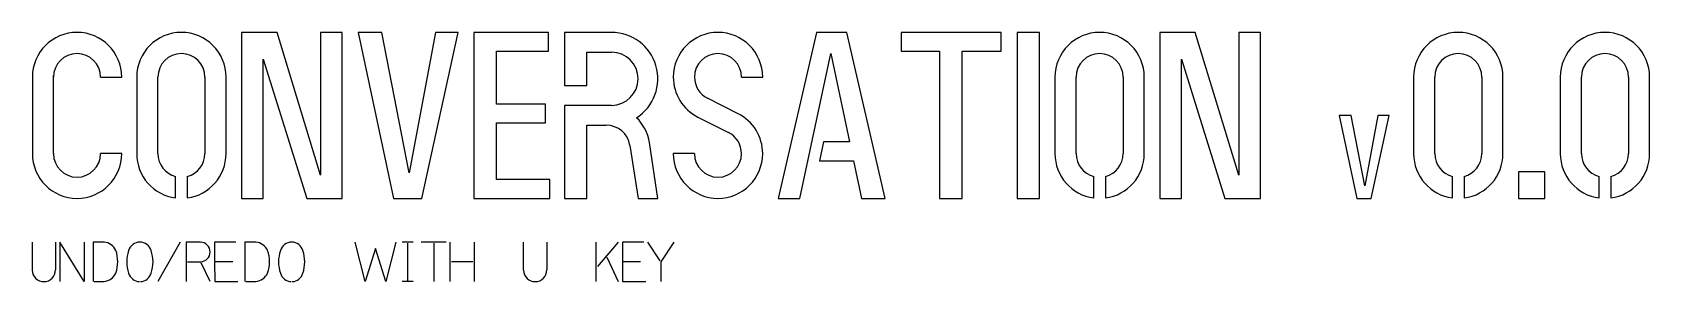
# Model space of a CAD drawing. Header units: inches. Extents: x 0 to 9.75, y -0.5 to 1.
import ezdxf

# ---------------------------------------------------------------- set-up
doc = ezdxf.new("R2010")
doc.units = ezdxf.units.IN
for name, color, linetype in [('1', 7, 'CONTINUOUS'), ('2', 7, 'CONTINUOUS'), ('3', 7, 'CONTINUOUS'), ('4', 7, 'CONTINUOUS'), ('5', 7, 'CONTINUOUS'), ('6', 7, 'CONTINUOUS')]:
    doc.layers.add(name, color=color, linetype=linetype)

msp = doc.modelspace()

# ---------------------------------------------------------------- linework, layer by layer
at = {"layer": '1', "color": 1, "linetype": 'CONTINUOUS'}
for p, q in [((1.2617, 1), (1.2617, -0.0001)), ((1.4757, 1), (1.2617, 1)), ((1.7377, 0.1397), (1.4757, 1)), ((1.7377, 1), (1.7377, 0.1397)), ((1.8687, 1), (1.7377, 1)), ((1.8687, -0.0001), (1.8687, 1)), ((1.3927, 0.8384), (1.6547, -0.0001)), ((1.3927, -0.0001), (1.3927, 0.8384)), ((0, 0.7305), (0, 0.2695)), ((0.1275, 0.2695), (0.1275, 0.7399)), ((0.4114, 0.7305), (0.539, 0.7305)), ((0.6294, 0.7305), (0.6294, 0.2695)), ((0.757, 0.2695), (0.757, 0.7305)), ((1.0409, 0.7305), (1.0409, 0.5)), ((1.1684, 0.2695), (1.1684, 0.7305)), ((1.0409, 0.5), (1.0409, 0.2695)), ((0.539, 0.2695), (0.4114, 0.2695)), ((0.8634, 0.0023), (0.8634, 0.132)), ((0.9344, 0.132), (0.9344, 0.0023)), ((1.2617, -0.0001), (1.3927, -0.0001)), ((1.6547, -0.0001), (1.8687, -0.0001))]:
    msp.add_line(p, q, dxfattribs=at)
for centre, radius, start, end in [((0.2695, 0.7305), 0.2695, 360, 180), ((0.8989, 0.7305), 0.2695, 360, 180), ((0.2695, 0.7305), 0.1419, 360, 180), ((0.8989, 0.7305), 0.1419, 360, 180), ((0.2695, 0.2695), 0.2695, 180, 270), ((0.2695, 0.2695), 0.1419, 180, 360), ((0.2695, 0.2695), 0.2695, 270, 360), ((0.8989, 0.2695), 0.2695, 179.9992, 262.4333), ((0.8989, 0.2695), 0.1419, 179.99931, 255.52184), ((0.8989, 0.2695), 0.2695, 277.56831, 0.0009), ((0.8989, 0.2695), 0.1419, 284.47837, 0.001)]:
    msp.add_arc(centre, radius, start, end, dxfattribs=at)
at = {"layer": '2', "color": 2, "linetype": 'CONTINUOUS'}
for p, q in [((1.9647, 1), (2.1787, -0.0001)), ((2.1088, 1), (1.9647, 1)), ((2.2726, 0.1528), (2.1088, 1)), ((2.432, 1), (2.2726, 0.1528)), ((2.349, -0.0001), (2.5674, 1)), ((2.5674, 1), (2.432, 1)), ((2.6634, 1), (2.6634, -0.0001)), ((3.1132, 1), (2.6634, 1)), ((3.1132, 0.8864), (3.1132, 1)), ((3.2093, 1), (3.2093, 0.679)), ((3.493, 1), (3.2093, 1)), ((2.7988, 0.5676), (2.7988, 0.8864)), ((2.7988, 0.8864), (3.1132, 0.8864)), ((3.3447, 0.679), (3.3447, 0.881)), ((3.3447, 0.881), (3.493, 0.881)), ((3.2093, 0.679), (3.3447, 0.679)), ((3.0958, 0.5676), (2.7988, 0.5676)), ((3.0958, 0.4541), (3.0958, 0.5676)), ((3.2093, 0.56), (3.2093, -0.0001)), ((3.493, 0.56), (3.2093, 0.56)), ((2.7988, 0.4541), (3.0958, 0.4541)), ((2.7988, 0.1135), (2.7988, 0.4541)), ((3.3447, 0.441), (3.4615, 0.441)), ((3.3447, -0.0001), (3.3447, 0.441)), ((3.6038, 0.3191), (3.6535, -0.0001)), ((3.7725, -0.0001), (3.7215, 0.3364)), ((3.122, 0.1135), (2.7988, 0.1135)), ((3.122, -0.0001), (3.122, 0.1135)), ((2.1787, -0.0001), (2.349, -0.0001)), ((2.6634, -0.0001), (3.122, -0.0001)), ((3.2093, -0.0001), (3.3447, -0.0001)), ((3.6535, -0.0001), (3.7725, -0.0001))]:
    msp.add_line(p, q, dxfattribs=at)
for centre, radius, start, end in [((3.493, 0.7205), 0.2795, 302.85526, 90.00033), ((3.493, 0.7205), 0.1605, 360, 90), ((3.493, 0.7205), 0.1605, 270, 360), ((3.4615, 0.297), 0.144, 8.85624, 90.00776), ((3.4615, 0.297), 0.263, 8.61652, 45.85661)]:
    msp.add_arc(centre, radius, start, end, dxfattribs=at)
at = {"layer": '3', "color": 3, "linetype": 'CONTINUOUS'}
for p, q in [((4.7295, 1), (4.498, -0.0001)), ((4.9129, 1), (4.7295, 1)), ((5.1443, -0.0001), (4.9129, 1)), ((5.2404, 1), (5.2404, 0.8864)), ((5.8431, 1), (5.2404, 1)), ((5.8431, 0.8864), (5.8431, 1)), ((5.2404, 0.8864), (5.4718, 0.8864)), ((5.4718, 0.8864), (5.4718, -0.0001)), ((5.6072, -0.0001), (5.6072, 0.8864)), ((5.6072, 0.8864), (5.8431, 0.8864)), ((4.629, -0.0001), (4.8168, 0.8734)), ((4.8168, 0.8734), (4.9284, 0.3406)), ((4.2772, 0.7305), (4.4048, 0.7305)), ((4.2569, 0.51), (4.0712, 0.6038)), ((4.0137, 0.49), (4.1993, 0.3962)), ((4.771, 0.3406), (4.7469, 0.227)), ((4.9284, 0.3406), (4.771, 0.3406)), ((3.9933, 0.2695), (3.8658, 0.2695)), ((4.7469, 0.227), (4.9522, 0.227)), ((4.9522, 0.227), (5.0002, -0.0001)), ((4.498, -0.0001), (4.629, -0.0001)), ((5.0002, -0.0001), (5.1443, -0.0001)), ((5.4718, -0.0001), (5.6072, -0.0001))]:
    msp.add_line(p, q, dxfattribs=at)
for centre, radius, start, end in [((4.1353, 0.7305), 0.2695, 360, 180), ((4.1353, 0.7305), 0.1419, 360, 180), ((4.1353, 0.7305), 0.2695, 180.00065, 243.18394), ((4.1353, 0.7305), 0.142, 179.99846, 243.18238), ((4.1353, 0.2695), 0.2695, 359.99864, 63.18105), ((4.1353, 0.2695), 0.1419, 359.99896, 63.18394), ((4.1353, 0.2695), 0.2695, 180, 360), ((4.1353, 0.2695), 0.1419, 180, 360)]:
    msp.add_arc(centre, radius, start, end, dxfattribs=at)
at = {"layer": '4', "color": 4, "linetype": 'CONTINUOUS'}
for p, q in [((5.9391, 1), (5.9391, 0.5)), ((6.0745, 1), (5.9391, 1)), ((6.0745, -0.0001), (6.0745, 1)), ((6.7999, 1), (6.7999, -0.0001)), ((7.0139, 1), (6.7999, 1)), ((7.2759, 0.1397), (7.0139, 1)), ((7.2759, 1), (7.2759, 0.1397)), ((7.4069, 1), (7.2759, 1)), ((7.4069, -0.0001), (7.4069, 1)), ((6.9309, 0.8384), (7.193, -0.0001)), ((6.9309, -0.0001), (6.9309, 0.8384)), ((6.1677, 0.7305), (6.1677, 0.2695)), ((6.2952, 0.2695), (6.2952, 0.7305)), ((6.5791, 0.7305), (6.5791, 0.5)), ((6.7067, 0.2695), (6.7067, 0.7305)), ((5.9391, 0.5), (5.9391, -0.0001)), ((6.5791, 0.5), (6.5791, 0.2695)), ((6.4017, 0.0023), (6.4017, 0.132)), ((6.4727, 0.132), (6.4727, 0.0023)), ((5.9391, -0.0001), (6.0745, -0.0001)), ((6.7999, -0.0001), (6.9309, -0.0001)), ((7.193, -0.0001), (7.4069, -0.0001))]:
    msp.add_line(p, q, dxfattribs=at)
for centre, radius, start, end in [((6.4372, 0.7305), 0.2695, 360, 180), ((6.4372, 0.7305), 0.1419, 360, 180), ((6.4372, 0.2695), 0.2695, 179.9992, 262.4333), ((6.4372, 0.2695), 0.1419, 179.99931, 255.52184), ((6.4372, 0.2695), 0.2695, 277.56831, 0.0009), ((6.4372, 0.2695), 0.1419, 284.47837, 0.001)]:
    msp.add_arc(centre, radius, start, end, dxfattribs=at)
at = {"layer": '5', "color": 5, "linetype": 'CONTINUOUS'}
for p, q in [((8.3308, 0.7305), (8.3308, 0.2695)), ((8.4583, 0.2695), (8.4583, 0.7305)), ((8.7422, 0.7305), (8.7422, 0.5)), ((8.8697, 0.2695), (8.8697, 0.7305)), ((9.2155, 0.7305), (9.2155, 0.2695)), ((9.343, 0.2695), (9.343, 0.7305)), ((9.6269, 0.7305), (9.6269, 0.5)), ((9.7544, 0.2695), (9.7544, 0.7305)), ((7.8822, 0.5), (7.9892, 0)), ((7.9543, 0.5), (7.8822, 0.5)), ((8.0362, 0.0764), (7.9543, 0.5)), ((8.1159, 0.5), (8.0362, 0.0764)), ((8.0744, 0), (8.1835, 0.5)), ((8.1835, 0.5), (8.1159, 0.5)), ((8.7422, 0.5), (8.7422, 0.2695)), ((9.6269, 0.5), (9.6269, 0.2695)), ((8.5648, 0.0023), (8.5648, 0.132)), ((8.6357, 0.132), (8.6357, 0.0023)), ((8.9631, 0.1592), (8.9631, 0.0796)), ((9.1222, 0.1592), (8.9631, 0.1592)), ((9.1222, 0), (9.1222, 0.1592)), ((9.4495, 0.0023), (9.4495, 0.132)), ((9.5204, 0.132), (9.5204, 0.0023)), ((7.9892, 0), (8.0744, 0)), ((8.9631, 0.0796), (8.9631, 0)), ((8.9631, 0), (9.1222, 0))]:
    msp.add_line(p, q, dxfattribs=at)
for centre, radius, start, end in [((8.6003, 0.7305), 0.2695, 360, 180), ((9.485, 0.7305), 0.2695, 360, 180), ((8.6003, 0.7305), 0.1419, 360, 180), ((9.485, 0.7305), 0.1419, 360, 180), ((8.6003, 0.2695), 0.2695, 180.00014, 262.43424), ((8.6003, 0.2695), 0.1419, 179.99932, 255.52183), ((8.6003, 0.2695), 0.2695, 277.56724, 359.99983), ((8.6003, 0.2695), 0.1419, 284.4784, 0.00097), ((9.485, 0.2695), 0.2695, 180.00014, 262.43424), ((9.485, 0.2695), 0.1419, 179.99932, 255.52183), ((9.485, 0.2695), 0.2695, 277.56724, 359.99983), ((9.485, 0.2695), 0.1419, 284.4784, 0.00097)]:
    msp.add_arc(centre, radius, start, end, dxfattribs=at)
at = {"layer": '6', "color": 6, "linetype": 'CONTINUOUS'}
for p, q in [((0, -0.4332), (0, -0.2636)), ((0.1391, -0.2636), (0.1391, -0.4315)), ((0.166, -0.2636), (0.166, -0.5011)), ((0.3118, -0.5011), (0.166, -0.2636)), ((0.3118, -0.2636), (0.3118, -0.5011)), ((0.3661, -0.2636), (0.3661, -0.5011)), ((0.4324, -0.2636), (0.3661, -0.2636)), ((0.8922, -0.2636), (0.7565, -0.5011)), ((0.9278, -0.2636), (0.9278, -0.5011)), ((1.014, -0.2636), (0.9278, -0.2636)), ((1.0995, -0.2636), (1.0996, -0.3788)), ((1.2271, -0.2636), (1.0995, -0.2636)), ((1.2814, -0.2636), (1.2814, -0.5011)), ((1.3477, -0.2636), (1.2814, -0.2636)), ((2.0083, -0.5011), (1.9468, -0.2636)), ((2.1928, -0.2636), (2.1313, -0.5011)), ((2.2971, -0.2636), (2.2296, -0.2636)), ((2.2636, -0.2707), (2.2636, -0.494)), ((2.4965, -0.2636), (2.3446, -0.2636)), ((2.4206, -0.2708), (2.4206, -0.5011)), ((2.5202, -0.5011), (2.5202, -0.2636)), ((2.6644, -0.2636), (2.6644, -0.5011)), ((2.9632, -0.4332), (2.9632, -0.2636)), ((3.1023, -0.2636), (3.1023, -0.4315)), ((3.401, -0.5011), (3.401, -0.2636)), ((3.5339, -0.2636), (3.408, -0.4109)), ((3.56, -0.2636), (3.5601, -0.3788)), ((3.6876, -0.2636), (3.56, -0.2636)), ((3.7861, -0.3762), (3.7113, -0.2636)), ((3.8691, -0.2636), (3.7902, -0.3823)), ((0.9356, -0.3823), (1.014, -0.3823)), ((1.0734, -0.5011), (1.0174, -0.3891)), ((1.0996, -0.3823), (1.0997, -0.5011)), ((1.2084, -0.3823), (1.0996, -0.3823)), ((2.0698, -0.3031), (2.0083, -0.5011)), ((2.1313, -0.5011), (2.0698, -0.3031)), ((2.657, -0.3823), (2.5274, -0.3823)), ((3.4643, -0.3553), (3.5339, -0.5011)), ((3.5601, -0.3823), (3.5602, -0.5011)), ((3.6689, -0.3823), (3.5601, -0.3823)), ((3.7902, -0.3823), (3.7902, -0.5011)), ((0.3721, -0.5011), (0.4324, -0.5011)), ((1.0997, -0.5011), (1.239, -0.5011)), ((1.2873, -0.5011), (1.3477, -0.5011)), ((2.2975, -0.5011), (2.2296, -0.5011)), ((3.5602, -0.5011), (3.6994, -0.5011))]:
    msp.add_line(p, q, dxfattribs=at)
for centre, radius, start, end in [((0.4242, -0.3505), 0.0873, 24.38638, 84.61741), ((0.6487, -0.3343), 0.0707, 16.12889, 163.87218), ((1.0129, -0.323), 0.0594, 271.09526, 88.89592), ((1.3395, -0.3505), 0.0873, 24.38638, 84.61741), ((1.564, -0.3343), 0.0707, 16.12889, 163.87218), ((0.3033, -0.3823), 0.2116, 341.29431, 18.70569), ((0.7812, -0.3825), 0.2116, 161.29412, 198.70588), ((0.5163, -0.3825), 0.2116, 341.29376, 18.70624), ((1.2186, -0.3823), 0.2116, 341.29431, 18.70569), ((1.6965, -0.3825), 0.2116, 161.29412, 198.70588), ((1.4315, -0.3825), 0.2116, 341.29376, 18.70624), ((0.0695, -0.4321), 0.0696, 180.92392, 0.47248), ((0.4242, -0.4141), 0.0873, 275.38245, 335.61361), ((0.6487, -0.4309), 0.0707, 196.00483, 267.94838), ((0.6487, -0.4309), 0.0707, 272.76397, 343.99411), ((1.3395, -0.4141), 0.0873, 275.38245, 335.61361), ((1.564, -0.4309), 0.0707, 196.00483, 267.94838), ((1.564, -0.4309), 0.0707, 272.76397, 343.99411), ((3.0327, -0.4321), 0.0696, 180.92392, 0.47248)]:
    msp.add_arc(centre, radius, start, end, dxfattribs=at)

doc.saveas('drawing.dxf')
